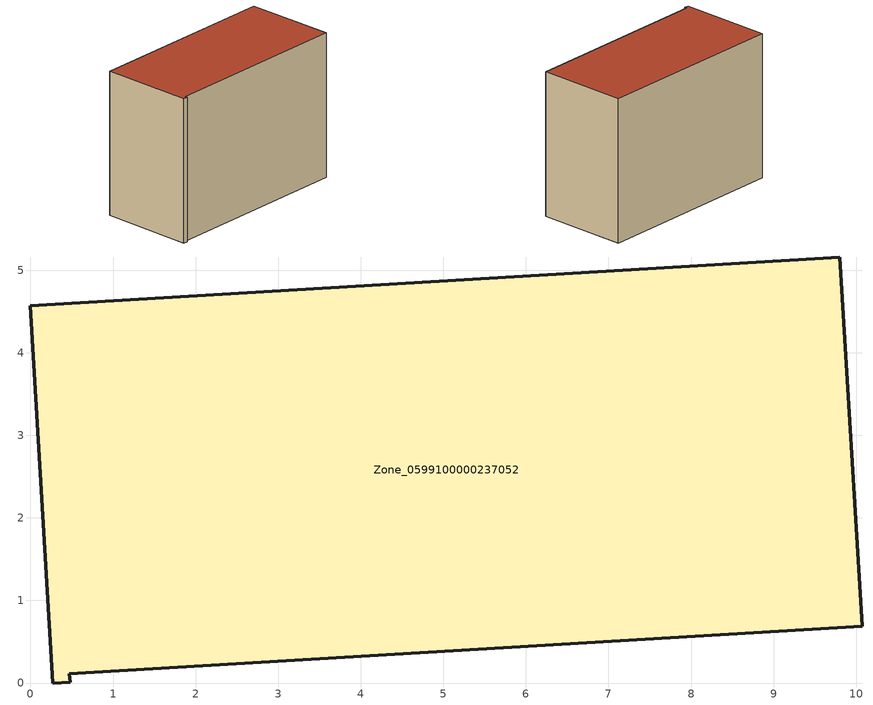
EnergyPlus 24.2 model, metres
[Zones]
Zone_0599100000237052
 floor ground (C_G): 0,4.57 9.8,5.16 10.07,0.69 0.47,0.11 0.48,0.01 0.27,0 z0
 wall outside (C_F): 0.27,0 0.48,0.01 0.47,0.11 10.07,0.69 9.8,5.16 0,4.57 0.27,0 z0:7.24
 roof outside (C_R): 9.8,5.16 0,4.57 0.27,0 0.48,0.01 0.47,0.11 10.07,0.69 z7.24
[BUILDING]
Pand.0599100000237052: North Axis=0; Terrain=City; Loads Convergence Tolerance Value=0.04; Temperature Convergence Tolerance Value=0.4; Solar Distribution=FullExterior; Maximum Number of Warmup Days=25; Minimum Number of Warmup Days=1
[Site:Location]
Rotterdam.The.Hague.AP_ZH_NLD Design_Conditions: Latitude=51.96; Longitude=4.45; Time Zone=1; Elevation=-4.5
[SITE:GROUNDTEMPERATURE:BUILDINGSURFACE]
18, 18, 18, 18, 18, 18, 18, 18, 18, 18, 18, 18
[MATERIAL] Thermal Absorptance=0.9; Solar Absorptance=0.7; Visible Absorptance=0.7
Name | Roughness | Thickness | Conductivity | Density | Specific Heat
G.TC.1946 | MediumSmooth | 0.15 | 1 | 540 | 1210
F.TC.1946 | Rough | 0.3 | 0.857143 | 1920 | 840
R.TC.1946 | MediumRough | 0.2 | 0.909091 | 1500 | 1000
[CONSTRUCTION]
C_G: G.TC.1946
C_F: F.TC.1946
C_R: R.TC.1946
[ZONE]
Zone_0599100000237052: Type=1; Multiplier=1; Ceiling Height=Autocalculate; Volume=Autocalculate; Floor Area=autocalculate; Part of Total Floor Area=Yes
[ZONEINFILTRATION:DESIGNFLOWRATE]
Infil_Zone_0599100000237052: Zone or ZoneList or Space or SpaceList=Zone_0599100000237052; Schedule=AlwaysOn; Design Flow Rate Calculation Method=Flow/Area; Flow Rate per Floor Area=0.003; Constant Term Coefficient=1; Temperature Term Coefficient=0; Velocity Term Coefficient=0; Velocity Squared Term Coefficient=0
[HVACTEMPLATE:ZONE:IDEALLOADSAIRSYSTEM]
Zone_0599100000237052: Maximum Heating Supply Air Temperature=50; Minimum Cooling Supply Air Temperature=13; Maximum Heating Supply Air Humidity Ratio=0.0156; Minimum Cooling Supply Air Humidity Ratio=0.0077; Heating Limit=NoLimit; Cooling Limit=NoLimit; Dehumidification Control Type=ConstantSensibleHeatRatio; Cooling Sensible Heat Ratio=0.7; Dehumidification Setpoint=60; Humidification Control Type=None; Humidification Setpoint=30; Outdoor Air Method=None; Outdoor Air Flow Rate per Person=0.00944; Outdoor Air Flow Rate per Zone Floor Area=0; Outdoor Air Flow Rate per Zone=0; Demand Controlled Ventilation Type=None; Outdoor Air Economizer Type=NoEconomizer; Heat Recovery Type=None; Sensible Heat Recovery Effectiveness=0.7; Latent Heat Recovery Effectiveness=0.65
[ZONECONTROL:THERMOSTAT]
ThermostatControl_Zone_0599100000237052: Zone or ZoneList=Zone_0599100000237052; Control Type Schedule=DualSetpointControlType; Control 1=Thermostat_Zone_0599100000237052; Temperature Difference Between Cutout And Setpoint=0
[THERMOSTATSETPOINT:DUALSETPOINT]
Thermostat_Zone_0599100000237052: Heating Setpoint Temperature Schedule=HeatingSetpoint_Zone_0599100000237052; Cooling Setpoint Temperature Schedule=CoolingSetpoint_Zone_0599100000237052
[SCHEDULE:COMPACT]
HeatingSetpoint_Zone_0599100000237052: Through: 12/31, For: AllDays, Until: 24:00, 21
CoolingSetpoint_Zone_0599100000237052: Through: 12/31, For: AllDays, Until: 24:00, 24
DualSetpointControlType: Through: 12/31, For: AllDays, Until: 24:00, 4
AlwaysOn: Through: 12/31, For: AllDays, Until: 24:00, 1
